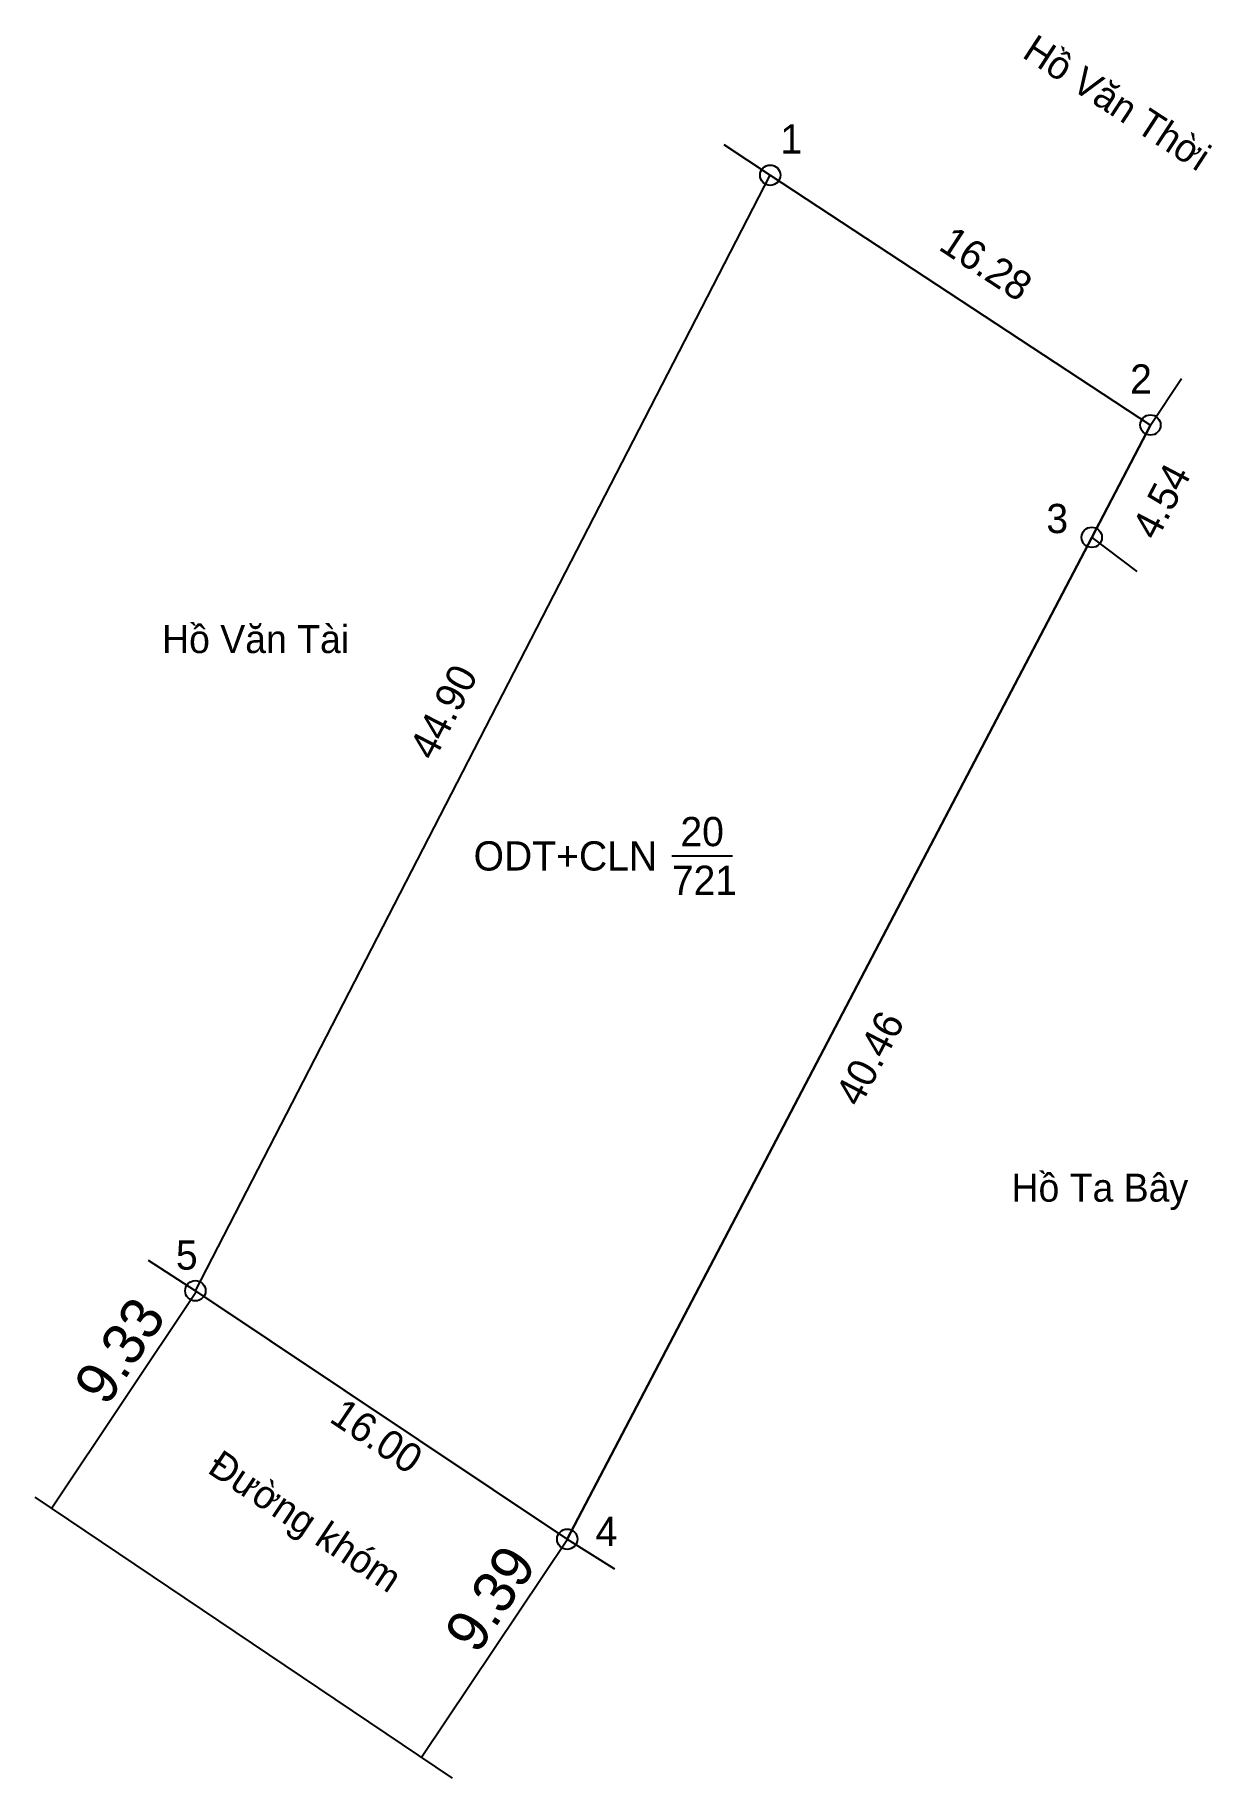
# Model space of a CAD drawing. Extents: x 535815.4 to 535857.5, y 1839306.6 to 1839369.
import ezdxf

# ---------------------------------------------------------------- set-up
doc = ezdxf.new("R2010")
doc.units = 0
for name, color, linetype in [('CanhThua', 7, 'Continuous'), ('ChieuDaiCanhThua', 7, 'Continuous'), ('Level 1', 7, 'Continuous'), ('Level 10', 7, 'Continuous'), ('Level 16', 7, 'Continuous'), ('MocDinhThua', 7, 'Continuous'), ('NhanDiaChinhThua', 7, 'Continuous'), ('SoHieuDinhThua', 7, 'Continuous')]:
    doc.layers.add(name, color=color, linetype=linetype)

msp = doc.modelspace()

# ---------------------------------------------------------------- linework, layer by layer
at = {"layer": 'CanhThua'}
for p, q in [((535821.11, 1839324.04), (535841.67, 1839363.96)), ((535841.67, 1839363.96), (535855.27, 1839355.02)), ((535855.27, 1839355.02), (535853.17, 1839351)), ((535853.17, 1839351), (535834.41, 1839315.15)), ((535834.41, 1839315.15), (535821.11, 1839324.04))]:
    msp.add_line(p, q, dxfattribs=at)
at = {"layer": 'Level 10'}
for p, q in [((535840.006, 1839365.054), (535841.67, 1839363.96)), ((535821.11, 1839324.04), (535841.67, 1839363.96)), ((535841.67, 1839363.96), (535855.27, 1839355.02)), ((535855.27, 1839355.02), (535856.381, 1839356.681)), ((535853.17, 1839351), (535855.27, 1839355.02)), ((535834.41, 1839315.15), (535853.17, 1839351)), ((535853.17, 1839351), (535854.786, 1839349.774)), ((535819.427, 1839325.139), (535821.11, 1839324.04)), ((535821.155, 1839324.01), (535815.971, 1839316.255)), ((535821.155, 1839324.01), (535834.41, 1839315.15)), ((535815.37, 1839316.66), (535830.3, 1839306.6)), ((535834.417, 1839315.145), (535829.201, 1839307.341)), ((535834.41, 1839315.15), (535836.099, 1839314.094))]:
    msp.add_line(p, q, dxfattribs=at)
at = {"layer": 'MocDinhThua'}
for centre in [(535841.67, 1839363.96), (535855.27, 1839355.02), (535853.17, 1839351), (535821.11, 1839324.04), (535834.41, 1839315.15)]:
    msp.add_circle(centre, 0.364, dxfattribs=at)
at = {"layer": 'NhanDiaChinhThua'}
msp.add_line((535838.15, 1839339.6), (535840.319, 1839339.6), dxfattribs=at)

# ---------------------------------------------------------------- texts
at = {"layer": 'ChieuDaiCanhThua'}
for s, rotation, p in [('16.28', 326.68096, (535847.647, 1839361.323)), ('4.54', 62.41797, (535855.487, 1839350.846)), ('44.90', 62.75017, (535829.642, 1839342.964)), ('40.46', 62.37732, (535844.878, 1839330.57)), ('16.00', 326.2404, (535825.854, 1839319.383))]:
    msp.add_text(s, height=1.0457, rotation=rotation, dxfattribs=at).set_placement(p)
at = {"layer": 'Level 1'}
for s, p in [('9.33', (535817.934, 1839319.866)), ('9.39', (535831.19, 1839310.992))]:
    msp.add_text(s, height=1.5, rotation=56.2404, dxfattribs=at).set_placement(p)
at = {"layer": 'Level 16'}
for s, height, rotation, p in [('Hồ Văn Thời', 1.00002, 326.88328, (535850.638, 1839368.204)), ('Đường khóm', 1, 326.28921, (535821.497, 1839317.559))]:
    msp.add_text(s, height=height, rotation=rotation, dxfattribs=at).set_placement(p)
for s, p in [('Hồ Văn Tài', (535819.92, 1839346.86)), ('Hồ Ta Bây', (535850.301, 1839327.23))]:
    msp.add_text(s, height=1, dxfattribs=at).set_placement(p)
at = {"layer": 'NhanDiaChinhThua'}
for s, p in [('20', (535838.458, 1839339.949)), ('ODT+CLN', (535831.061, 1839339.078)), ('721', (535838.151, 1839338.206))]:
    msp.add_text(s, height=1.0457, dxfattribs=at).set_placement(p)
at = {"layer": 'SoHieuDinhThua'}
for s, p in [('1', (535842.033, 1839364.732)), ('2', (535854.543, 1839356.145)), ('3', (535851.546, 1839351.152)), ('5', (535820.414, 1839324.796)), ('4', (535835.424, 1839314.909))]:
    msp.add_text(s, height=1.046, dxfattribs=at).set_placement(p)

doc.saveas('drawing.dxf')
